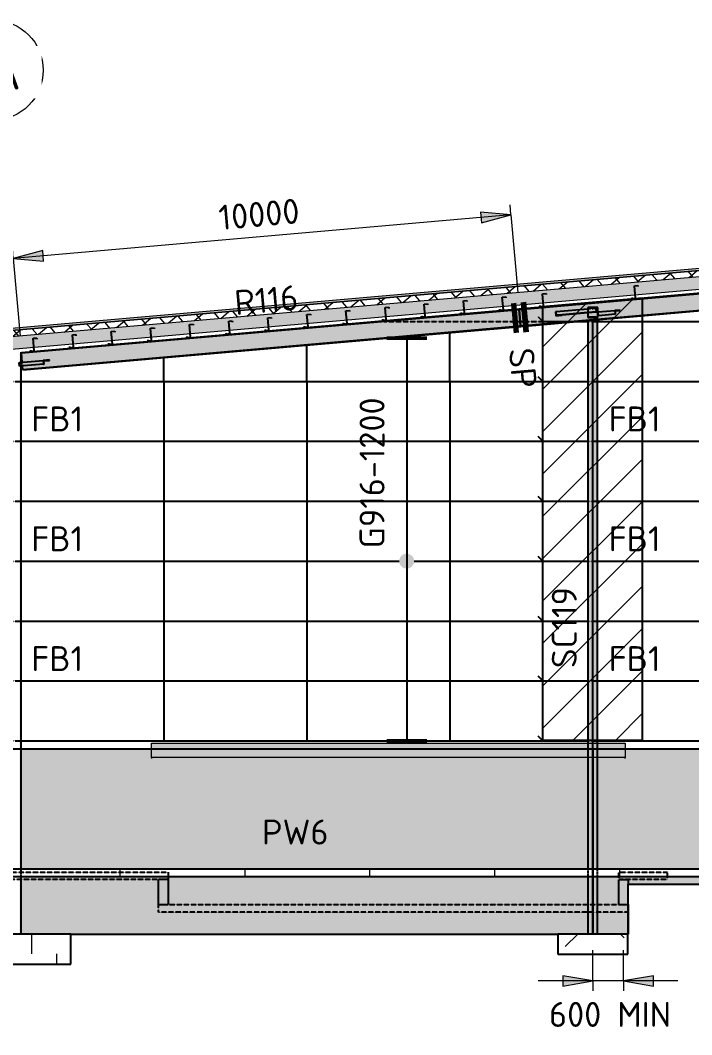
# Model space of a CAD drawing. Header units: millimetres. Extents: x 632 to 546626, y -3890 to 22200.
# Drawn here: x 22117 to 35557, y 1885 to 22200 of the extents above; entities that cross this region are included whole.
import ezdxf

# ---------------------------------------------------------------- set-up
doc = ezdxf.new("R2010")
doc.units = ezdxf.units.MM
for name, pattern in [('Dash', [7, 5, -2]), ('Hidden', [4, 3, -1]), ('Hidden Double', [7, 5, -2]), ('Hidden Half', [3, 2, -1])]:
    doc.linetypes.add(name, pattern=pattern)
for name, color, linetype, lineweight in [('A-010-D_DIM', 211, 'Continuous', 13), ('A-010-D_DIM-200', 211, 'Continuous', 13), ('A-010-M_LINE', 90, 'Continuous', 13), ('A-200-A_WALL', 211, 'Continuous', 18), ('A-200-H_WALL', 111, 'Continuous', 13), ('A-200-M_WALL_EXT', 113, 'Continuous', 13), ('A-200-MH_WALL', 110, 'Hidden', 13), ('A-230-H-FLOOR', 190, 'Continuous', 13), ('A-230-M_FLOOR', 192, 'Continuous', 13), ('A-230-MH_FLOOR', 190, 'Hidden Double', 13), ('A-270-M_ROOF', 132, 'Continuous', 13), ('S-160-M_FOUND', 171, 'Continuous', 13), ('S-160-MH_FOUND', 171, 'Hidden Half', 13), ('S-280-A_COLUMN', 171, 'Continuous', 18), ('S-280-A_STRUCT_FRAME', 2, 'Continuous', 18), ('S-280-M_COLUMN', 52, 'Continuous', 13), ('S-280-M_STRUCT_FRAME', 12, 'Continuous', 13), ('S-280-MH_COLUMN', 52, 'Hidden Half', 13), ('Z-000-T_TEXT', 131, 'Continuous', 25), ('Z-033_T_GRIDREF', 31, 'Continuous', 13), ('Z-060-M_DETAIL', 92, 'Continuous', 25), ('Z-230-A_LEVEL', 51, 'Continuous', 13)]:
    doc.layers.add(name, color=color, linetype=linetype, lineweight=lineweight)
doc.styles.add('ISOCPEUR_1', font='isocpeur.ttf', dxfattribs={"height": 700})
doc.styles.add('ISOCPEUR_2', font='isocpeur.ttf', dxfattribs={"height": 500})
doc.dimstyles.new('2_5___Arrow___Transparent', dxfattribs={"dimscale": 304.8, "dimtxt": 497.990588, "dimasz": 1.968504, "dimexe": 0.656168, "dimexo": 1.049869, "dimgap": 0.164042, "dimtad": 1, "dimdec": 0, "dimzin": 0, "dimdsep": 46, "dimtxsty": 'ISOCPEUR_2', "dimsah": 1, "dimcen": 0.09, "dimadec": 0, "dimazin": 0, "dimtfac": 1, "dimtdec": 4, "dimtix": 1, "dimtmove": 0, "dimatfit": 3, "dimfxl": 1, "dimtvp": 1, "dimtolj": 1, "dimtzin": 0, "dimlwd": 18, "dimlwe": 18, "dimarcsym": 2})
doc.dimstyles.new('2_5___Arrow___Transparent_1', dxfattribs={"dimscale": 304.8, "dimtxt": 497.990588, "dimasz": 1.968504, "dimexe": 0.656168, "dimexo": 1.049869, "dimgap": 0.164042, "dimtad": 1, "dimdec": 0, "dimzin": 0, "dimdsep": 46, "dimtxsty": 'ISOCPEUR_2', "dimsah": 1, "dimcen": 0.09, "dimadec": 0, "dimazin": 0, "dimtfac": 1, "dimtdec": 4, "dimtix": 1, "dimtmove": 2, "dimatfit": 3, "dimfxl": 1, "dimtvp": 1, "dimtolj": 1, "dimtzin": 0, "dimlwd": 18, "dimlwe": 18, "dimarcsym": 2})
pattern_1 = [(45, (4563344.5, 0), (-1414.214, 0), [750, -3000]), (45, (4564344.5, 1000), (-1414.214, 0), [750, -3000]), (45, (4565344.5, -300), (-1414.214, 0), [250, -2000]), (90, (4565344.53, 500), (-500, 500), [500, -2000]), (315, (4565344.5, 1000), (0, 2828.43), [500, -3000]), (0, (4564344.5, 1000), (2000, 2000), [300, -1000]), (0, (4561844.5, 2000), (2000, 2000), [300, -2000])]

# ---------------------------------------------------------------- blocks, each defined once
blk = doc.blocks.new('25021-APA-ZZ-ZZ-M3-AR-000001_V3_rvt-1-S6_501-SECTION A1')
at = {"layer": 'A-270-M_ROOF', "transparency": 33554432}
blk.add_hatch(color=9, dxfattribs=at).paths.add_polyline_path([(4578096, 15971), (4578096, 16011), (4558305, 17743), (4538514, 16011), (4538514, 15971), (4558305, 17703), (4577740, 16002)])
at = {"layer": 'A-270-M_ROOF', "lineweight": 5}
h = blk.add_hatch(dxfattribs=at)
h.set_pattern_fill('FP_5', angle=-135, style=0, pattern_type=2)
h.set_pattern_definition([(40, (4563344.53, 0.0007), (-192.8363, 229.8133), []), (130, (4563344.53, 0.0007), (-229.8133, -192.8363), [])])
h.paths.add_polyline_path([(4538514, 15851), (4558305, 17582), (4578096, 15851), (4578096, 15971), (4558305, 17703), (4538514, 15971)])
at = {"layer": 'A-270-M_ROOF', "lineweight": 5, "transparency": 33554432}
blk.add_hatch(color=254, dxfattribs=at).paths.add_polyline_path([(4538514, 15600), (4558305, 17331), (4578096, 15600), (4578096, 15851), (4558305, 17582), (4538514, 15851)])
h = blk.add_hatch(color=8, dxfattribs=at)
h.paths.add_polyline_path([(4550956, 7600), (4550956, 7723), (4550394, 7723), (4550394, 7600)])
h.paths.add_polyline_path([(4542179, 7600), (4550216, 7600), (4550216, 7723), (4541471, 7723), (4541471, 7600)])
at = {"layer": 'A-270-M_ROOF', "color": 53, "lineweight": 5}
for p, q in [((4558305, 17743), (4538514, 16011)), ((4558305, 17703), (4538514, 15971)), ((4538514, 15971), (4558305, 17703)), ((4538514, 15851), (4558305, 17582)), ((4538514, 15600), (4558305, 17331)), ((4541471, 7700), (4541471, 7723)), ((4541471, 7723), (4550956, 7723)), ((4541471, 7437), (4541471, 7723)), ((4550956, 7723), (4550956, 7701)), ((4550956, 7723), (4550956, 7437)), ((4550956, 7437), (4541471, 7437)), ((4541471, 7437), (4541471, 7414)), ((4550956, 7415), (4550956, 7437))]:
    blk.add_line(p, q, dxfattribs=at)
blk = doc.blocks.new('NRP_Framing-Steel-EA - RB725 - 75x75x8EA-4109985-S6_501-SECTION A1')
at = {"layer": 'S-280-M_STRUCT_FRAME', "linetype": 'Dash', "lineweight": 25}
for points in [[(4538831, 15270), (4539308, 15312), (4539301, 15386), (4538824, 15345)], [(4539308, 15312), (4539321, 15313), (4539315, 15380), (4539430, 15390), (4539429, 15398), (4539301, 15386)]]:
    blk.add_hatch(color=256, dxfattribs=at).paths.add_polyline_path(points)
at = {"layer": 'S-280-M_STRUCT_FRAME', "lineweight": 25}
for p, q in [((4538824, 15345), (4539301, 15386)), ((4538831, 15270), (4538824, 15345)), ((4539308, 15312), (4538831, 15270)), ((4539429, 15398), (4539301, 15386)), ((4539301, 15386), (4539308, 15312)), ((4539308, 15312), (4539321, 15313)), ((4539315, 15380), (4539430, 15390)), ((4539321, 15313), (4539315, 15380)), ((4539430, 15390), (4539429, 15398))]:
    blk.add_line(p, q, dxfattribs=at)
blk = doc.blocks.new('NRP_Framing-Steel-EA - RB725 - 75x75x8EA-3940237-S6_501-SECTION A1')
at = {"layer": 'S-280-M_STRUCT_FRAME', "linetype": 'Dash', "lineweight": 25}
for points in [[(4550414, 16359), (4550420, 16284), (4550753, 16313), (4550747, 16388)], [(4550753, 16313), (4550764, 16314), (4550758, 16381), (4550851, 16389), (4550850, 16397), (4550747, 16388)]]:
    blk.add_hatch(color=256, dxfattribs=at).paths.add_polyline_path(points)
at = {"layer": 'S-280-M_STRUCT_FRAME', "lineweight": 25}
for p, q in [((4550414, 16359), (4550747, 16388)), ((4550420, 16284), (4550414, 16359)), ((4550753, 16313), (4550420, 16284)), ((4550850, 16397), (4550747, 16388)), ((4550747, 16388), (4550753, 16313)), ((4550753, 16313), (4550764, 16314)), ((4550758, 16381), (4550851, 16389)), ((4550764, 16314), (4550758, 16381)), ((4550851, 16389), (4550850, 16397))]:
    blk.add_line(p, q, dxfattribs=at)
blk = doc.blocks.new('NRP_Column-Steel-UB - SC119 - 410UB53_7-3961515-S6_501-SECTION A1')
at = {"layer": 'S-280-M_COLUMN', "linetype": 'Hidden Half', "lineweight": 25}
for p, q in [((4550301, 16189), (4550301, 5200)), ((4550308, 5200), (4550308, 16189)), ((4550301, 5050), (4550301, 3900)), ((4550308, 3900), (4550308, 5050))]:
    blk.add_line(p, q, dxfattribs=at)
at = {"layer": 'S-280-MH_COLUMN', "lineweight": 25}
for p, q in [((4550301, 5200), (4550301, 5050)), ((4550308, 5050), (4550308, 5200))]:
    blk.add_line(p, q, dxfattribs=at)
blk = doc.blocks.new('NRP_Foundation-Pad Footing Fibre _v2_ - PF2 -2400 x 2000 x 600d-3893007-S6_501-SECTION A1')
at = {"layer": 'S-160-M_FOUND'}
h = blk.add_hatch(dxfattribs=at)
h.set_pattern_fill('FP_8', color=256, style=0, pattern_type=2)
h.set_pattern_definition(pattern_1)
h.paths.add_polyline_path([(4537456, 3300), (4539856, 3300), (4539856, 3900), (4537456, 3900)])
at = {"layer": 'S-160-M_FOUND', "lineweight": 25}
for p, q in [((4539856, 3900), (4537456, 3900)), ((4537456, 3900), (4537456, 3300)), ((4539856, 3300), (4539856, 3900)), ((4537456, 3300), (4539856, 3300))]:
    blk.add_line(p, q, dxfattribs=at)
blk = doc.blocks.new('NRP_Foundation-Pad Footing Fibre _v2_ - PF5 -1400 x 1400 x 400d-3893014-S6_501-SECTION A1')
at = {"layer": 'S-160-M_FOUND'}
h = blk.add_hatch(dxfattribs=at)
h.set_pattern_fill('FP_8', color=256, style=0, pattern_type=2)
h.set_pattern_definition(pattern_1)
h.paths.add_polyline_path([(4551005, 3900), (4549605, 3900), (4549605, 3500), (4551005, 3500)])
at = {"layer": 'S-160-M_FOUND', "lineweight": 25}
for p, q in [((4551005, 3900), (4549605, 3900)), ((4549605, 3900), (4549605, 3500)), ((4551005, 3500), (4551005, 3900)), ((4549605, 3500), (4551005, 3500))]:
    blk.add_line(p, q, dxfattribs=at)
blk = doc.blocks.new('NRP_Framing-Steel-EA - RB725 - 75x75x8EA-3940433-S6_501-SECTION A1')
at = {"layer": 'S-280-M_STRUCT_FRAME', "linetype": 'Dash', "lineweight": 25}
blk.add_hatch(color=256, dxfattribs=at).paths.add_polyline_path([(4549565, 16284), (4549693, 16296), (4549692, 16304), (4549578, 16294), (4549572, 16360), (4549558, 16359)])
h = blk.add_hatch(color=256, dxfattribs=at)
h.paths.add_polyline_path([(4549578, 16294), (4550205, 16348), (4550205, 16416), (4549572, 16360), (4549578, 16296)])
h.paths.add_polyline_path([(4550211, 16349), (4550266, 16354), (4550260, 16421), (4550211, 16416), (4550211, 16367)])
h = blk.add_hatch(color=256, dxfattribs=at)
h.paths.add_polyline_path([(4549693, 16296), (4550205, 16340), (4550205, 16348), (4549692, 16304)])
h.paths.add_polyline_path([(4550211, 16341), (4550381, 16356), (4550381, 16364), (4550211, 16349)])
at = {"layer": 'S-280-M_STRUCT_FRAME', "lineweight": 25}
for p, q in [((4549572, 16360), (4549558, 16359)), ((4549558, 16359), (4549565, 16284)), ((4549565, 16284), (4549693, 16296)), ((4550205, 16416), (4549572, 16360)), ((4549578, 16294), (4549572, 16360)), ((4549692, 16304), (4549578, 16294)), ((4550205, 16348), (4549692, 16304)), ((4549693, 16296), (4549692, 16304)), ((4550205, 16340), (4549693, 16296)), ((4550260, 16421), (4550211, 16416)), ((4550381, 16364), (4550211, 16349)), ((4550381, 16356), (4550211, 16341))]:
    blk.add_line(p, q, dxfattribs=at)
at = {"layer": 'S-280-M_STRUCT_FRAME', "linetype": 'Dash', "lineweight": 25}
for p, q in [((4550211, 16416), (4550205, 16416)), ((4550211, 16349), (4550205, 16348)), ((4550211, 16349), (4550205, 16348)), ((4550211, 16341), (4550205, 16340)), ((4550367, 16430), (4550260, 16421)), ((4550367, 16430), (4550373, 16363)), ((4550412, 16367), (4550381, 16364)), ((4550413, 16359), (4550381, 16356)), ((4550412, 16367), (4550413, 16359))]:
    blk.add_line(p, q, dxfattribs=at)
blk = doc.blocks.new('NRP_Framing-Steel-Purlin Z - P916 - EZ250-24-V11-S6_501-SECTION A1')
at = {"layer": 'S-280-M_STRUCT_FRAME', "color": 1, "lineweight": 25}
for p, q in [((4549301, 16723), (4549371, 16729)), ((4549301, 16723), (4549371, 16729)), ((4549322, 16474), (4549301, 16723)), ((4549322, 16474), (4549301, 16723)), ((4549371, 16729), (4549373, 16707)), ((4549371, 16729), (4549373, 16707)), ((4549245, 16489), (4549247, 16467)), ((4549245, 16489), (4549247, 16467)), ((4549247, 16467), (4549322, 16474)), ((4549247, 16467), (4549322, 16474)), ((4549312, 16599), (4549312, 16599))]:
    blk.add_line(p, q, dxfattribs=at)
at = {"layer": 'S-280-M_STRUCT_FRAME', "color": 1, "linetype": 'Dash', "lineweight": 25}
blk.add_line((4549312, 16599), (4549312, 16599), dxfattribs=at)
blk = doc.blocks.new('NRP_Framing-Steel-Purlin Z - P914 - EZ250-15-V14-S6_501-SECTION A1')
at = {"layer": 'S-280-M_STRUCT_FRAME', "color": 150, "lineweight": 25}
for p, q in [((4548495, 16653), (4548566, 16659)), ((4548495, 16653), (4548566, 16659)), ((4548566, 16659), (4548567, 16639)), ((4548566, 16659), (4548567, 16639)), ((4548517, 16403), (4548495, 16653)), ((4548517, 16403), (4548495, 16653)), ((4548506, 16528), (4548506, 16528)), ((4548439, 16416), (4548441, 16397)), ((4548439, 16416), (4548441, 16397)), ((4548441, 16397), (4548517, 16403)), ((4548441, 16397), (4548517, 16403))]:
    blk.add_line(p, q, dxfattribs=at)
at = {"layer": 'S-280-M_STRUCT_FRAME', "color": 150, "linetype": 'Dash', "lineweight": 25}
blk.add_line((4548506, 16528), (4548506, 16528), dxfattribs=at)
blk = doc.blocks.new('NRP_Framing-Steel-Purlin Z - G916 - EZ250-24-4078103-S6_501-SECTION A1')
at = {"layer": 'S-280-M_STRUCT_FRAME', "color": 1, "linetype": 'Dash', "lineweight": 25}
for p, q in [((4538455, 7769), (4538857, 7769)), ((4550216, 7769), (4550305, 7769))]:
    blk.add_line(p, q, dxfattribs=at)
at = {"layer": 'S-280-M_STRUCT_FRAME', "color": 1, "lineweight": 25}
blk.add_line((4538857, 7769), (4550216, 7769), dxfattribs=at)
blk = doc.blocks.new('NRP_Framing-Steel-Purlin Z - G915 - EZ250-19-V17-S6_501-SECTION A1')
at = {"layer": 'S-280-M_STRUCT_FRAME', "color": 92, "lineweight": 25}
for p, q in [((4549205, 7869), (4549305, 7769)), ((4549305, 7769), (4550216, 7769)), ((4550394, 7769), (4558216, 7769)), ((4558394, 7769), (4558904, 7769)), ((4558904, 7769), (4559004, 7669))]:
    blk.add_line(p, q, dxfattribs=at)
at = {"layer": 'S-280-M_STRUCT_FRAME', "color": 92, "linetype": 'Dash', "lineweight": 25}
for p, q in [((4550216, 7769), (4550394, 7769)), ((4558216, 7769), (4558394, 7769))]:
    blk.add_line(p, q, dxfattribs=at)
blk = doc.blocks.new('NRP_Framing-Steel-Purlin Z - G916 - EZ250-24-V19-S6_501-SECTION A1')
at = {"layer": 'S-280-M_STRUCT_FRAME', "color": 1, "lineweight": 25}
for p, q in [((4538445, 8969), (4538455, 8969)), ((4538857, 8969), (4550216, 8969))]:
    blk.add_line(p, q, dxfattribs=at)
at = {"layer": 'S-280-M_STRUCT_FRAME', "color": 1, "linetype": 'Dash', "lineweight": 25}
for p, q in [((4538455, 8969), (4538857, 8969)), ((4550216, 8969), (4550305, 8969))]:
    blk.add_line(p, q, dxfattribs=at)
blk = doc.blocks.new('NRP_Framing-Steel-Purlin Z - G916 - EZ250-24-V4-S6_501-SECTION A1')
at = {"layer": 'S-280-M_STRUCT_FRAME', "color": 1, "lineweight": 25}
for p, q in [((4538445, 11369), (4538455, 11369)), ((4538857, 11369), (4546431, 11369)), ((4546731, 11369), (4550216, 11369))]:
    blk.add_line(p, q, dxfattribs=at)
at = {"layer": 'S-280-M_STRUCT_FRAME', "color": 1, "linetype": 'Dash', "lineweight": 25}
for p, q in [((4538455, 11369), (4538857, 11369)), ((4550216, 11369), (4550305, 11369))]:
    blk.add_line(p, q, dxfattribs=at)
blk = doc.blocks.new('NRP_Framing-Steel-Purlin Z - G915 - EZ250-19-V5-S6_501-SECTION A1')
at = {"layer": 'S-280-M_STRUCT_FRAME', "color": 92, "lineweight": 25}
for p, q in [((4549205, 11469), (4549305, 11369)), ((4549305, 11369), (4550216, 11369)), ((4550394, 11369), (4555355, 11369)), ((4555655, 11369), (4558216, 11369)), ((4558394, 11369), (4558904, 11369)), ((4558904, 11369), (4559004, 11269))]:
    blk.add_line(p, q, dxfattribs=at)
at = {"layer": 'S-280-M_STRUCT_FRAME', "color": 92, "linetype": 'Dash', "lineweight": 25}
for p, q in [((4550216, 11369), (4550394, 11369)), ((4558216, 11369), (4558394, 11369))]:
    blk.add_line(p, q, dxfattribs=at)
blk = doc.blocks.new('NRP_Framing-Steel-Purlin Z - G916 - EZ250-24-V7-S6_501-SECTION A1')
at = {"layer": 'S-280-M_STRUCT_FRAME', "color": 1, "linetype": 'Dash', "lineweight": 25}
for p, q in [((4538455, 12569), (4538857, 12569)), ((4550216, 12569), (4550305, 12569))]:
    blk.add_line(p, q, dxfattribs=at)
at = {"layer": 'S-280-M_STRUCT_FRAME', "color": 1, "lineweight": 25}
blk.add_line((4538857, 12569), (4550216, 12569), dxfattribs=at)
blk = doc.blocks.new('NRP_Framing-Steel-Purlin Z - G916 - EZ250-24-4074225-S6_501-SECTION A1')
at = {"layer": 'S-280-M_STRUCT_FRAME', "color": 1, "linetype": 'Dash', "lineweight": 25}
for p, q in [((4546131, 16169), (4549875, 16169)), ((4549876, 16169), (4549986, 16169)), ((4550216, 16169), (4550305, 16169))]:
    blk.add_line(p, q, dxfattribs=at)
at = {"layer": 'S-280-M_STRUCT_FRAME', "color": 1, "lineweight": 25}
blk.add_line((4549987, 16169), (4550216, 16169), dxfattribs=at)
blk = doc.blocks.new('NRP_Framing-Steel-Purlin Z - G915 - EZ250-19-V9-S6_501-SECTION A1')
at = {"layer": 'S-280-M_STRUCT_FRAME', "color": 92, "linetype": 'Dash', "lineweight": 25}
for p, q in [((4549205, 16269), (4549305, 16169)), ((4549305, 16169), (4549875, 16169)), ((4549876, 16169), (4549986, 16169)), ((4550216, 16169), (4550394, 16169)), ((4558216, 16169), (4558394, 16169))]:
    blk.add_line(p, q, dxfattribs=at)
at = {"layer": 'S-280-M_STRUCT_FRAME', "color": 92, "lineweight": 25}
for p, q in [((4549987, 16169), (4550216, 16169)), ((4550394, 16169), (4558216, 16169)), ((4558394, 16169), (4558904, 16169)), ((4558904, 16169), (4559004, 16069))]:
    blk.add_line(p, q, dxfattribs=at)
blk = doc.blocks.new('NRP_Extent _v2_ - 1-200-4074649-S6_501-SECTION A1')
at = {"layer": 'Z-060-M_DETAIL'}
blk.add_hatch(color=256, dxfattribs=at).paths.add_polyline_path([(4546581, 11219), (4546620, 11224), (4546656, 11239), (4546687, 11263), (4546711, 11294), (4546726, 11330), (4546731, 11369), (4546726, 11408), (4546711, 11444), (4546687, 11475), (4546656, 11499), (4546620, 11514), (4546581, 11519), (4546542, 11514), (4546506, 11499), (4546475, 11475), (4546451, 11444), (4546436, 11408), (4546431, 11369), (4546436, 11330), (4546451, 11294), (4546475, 11263), (4546506, 11239), (4546542, 11224)])
at = {"layer": 'Z-060-M_DETAIL', "lineweight": 50}
for p, q in [((4546181, 15836), (4546981, 15836)), ((4546181, 7768), (4546981, 7768))]:
    blk.add_line(p, q, dxfattribs=at)
at = {"layer": 'Z-060-M_DETAIL'}
blk.add_line((4546581, 15836), (4546581, 7768), dxfattribs=at)
blk = doc.blocks.new('NRP_Bridging Plan _v2_ - 3 Rows-4075368-S6_501-SECTION A1')
at = {"layer": 'Z-060-M_DETAIL', "linetype": 'Hidden'}
for p, q in [((4541719, 14969), (4541719, 7769)), ((4544581, 14969), (4544581, 7769)), ((4547443, 14969), (4547443, 7769))]:
    blk.add_line(p, q, dxfattribs=at)
blk = doc.blocks.new('Grid - NRP_Grid-Head-320187-S6_501-SECTION A1')
at = {"layer": 'Z-033_T_GRIDREF'}
blk.add_circle((4578305, 21200), 1000, dxfattribs=at)
blk = doc.blocks.new('DIMBLOCK1-S6_501-SECTION A1')
at = {"layer": 'A-010-D_DIM-200', "lineweight": 18}
for points in [[(31938, 18302), (31331, 18355), (31350, 18145)], [(21976, 17431), (22583, 17378), (22565, 17588)]]:
    blk.add_hatch(color=256, dxfattribs=at).paths.add_polyline_path(points)
for p, q in [((31938, 18302), (31921, 18501)), ((31938, 18302), (21976, 17431)), ((31938, 18302), (31331, 18355)), ((31331, 18355), (31350, 18145)), ((31350, 18145), (31938, 18302)), ((31938, 18302), (32074, 16747)), ((21976, 17431), (21959, 17630)), ((22565, 17588), (21976, 17431)), ((22583, 17378), (22565, 17588)), ((21976, 17431), (22583, 17378)), ((21976, 17431), (22112, 15875))]:
    blk.add_line(p, q, dxfattribs=at)
at = {"layer": 'A-010-D_DIM-200', "color": 0, "lineweight": 18, "insert": (26066, 18494), "char_height": 500, "width": 1999.62, "attachment_point": 1, "rotation": 5, "line_spacing_factor": 1.149209, "style": 'ISOCPEUR_2'}
blk.add_mtext('10000', dxfattribs=at)
blk = doc.blocks.new('NRP_Splice _v3_ - NRP_Splice-3209833-S6_501-SECTION A1')
at = {"layer": 'Z-000-T_TEXT', "lineweight": 70}
for p, q in [((4548721, 16536), (4548774, 15938)), ((4548721, 16536), (4548774, 15938)), ((4548921, 16553), (4548973, 15956)), ((4548973, 15956), (4548921, 16553))]:
    blk.add_line(p, q, dxfattribs=at)
blk = doc.blocks.new('DIMBLOCK3-S6_501-SECTION A1')
at = {"layer": 'A-010-D_DIM-200', "lineweight": 18}
for points in [[(33575, 2961), (32975, 3067), (32975, 2855)], [(34190, 2961), (34790, 2855), (34790, 3067)]]:
    blk.add_hatch(color=256, dxfattribs=at).paths.add_polyline_path(points)
for p, q in [((33575, 2961), (33575, 3580)), ((34190, 2961), (34190, 3580)), ((33575, 2961), (32975, 3067)), ((32975, 3067), (32975, 2855)), ((34790, 3067), (34190, 2961)), ((34790, 2855), (34790, 3067)), ((35279, 2961), (32486, 2961)), ((32975, 2855), (33575, 2961)), ((33575, 2961), (33575, 2761)), ((34190, 2961), (34790, 2855)), ((34190, 2961), (34190, 2761))]:
    blk.add_line(p, q, dxfattribs=at)
at = {"layer": 'A-010-D_DIM-200', "color": 0, "lineweight": 18, "insert": (32700, 2541), "char_height": 500, "width": 2838.55, "attachment_point": 1, "line_spacing_factor": 1.149209, "style": 'ISOCPEUR_2'}
blk.add_mtext('600 MIN', dxfattribs=at)
blk = doc.blocks.new('NRP_Fly Brace BN - FB1-4028766-S6_501-SECTION A1')
at = {"layer": 'Z-000-T_TEXT'}
blk.add_line((4538847, 8969), (4539847, 8969), dxfattribs=at)
at = {"layer": 'Z-000-T_TEXT', "lineweight": 13, "insert": (4539068, 9666), "char_height": 500, "width": 1218.57, "attachment_point": 1, "style": 'ISOCPEUR_2'}
blk.add_mtext('FB1', dxfattribs=at)

msp = doc.modelspace()

# ---------------------------------------------------------------- hatches: boundary and pattern name
at = {"layer": 'A-200-H_WALL'}
h = msp.add_hatch(color=256, dxfattribs=at)
h.paths.add_polyline_path([(32875.4, 3900), (33486.4, 3900), (33486.4, 5050), (22128, 5049.7), (22128, 3900), (30825.2, 3900)])
h.paths.add_polyline_path([(25450.1, 5200), (33486.4, 5200), (33486.4, 7600), (22128, 7600), (22128, 5200), (22762.5, 5200)])
h = msp.add_hatch(color=256, dxfattribs=at)
h.paths.add_polyline_path([(34285.1, 3900), (34285.1, 4900), (41486.4, 4900), (41486.4, 5050), (33664.4, 5050), (33664.4, 3900), (34275.4, 3900)])
h.paths.add_polyline_path([(34531.8, 5200), (41486.4, 5200), (41486.4, 6483.1), (36505.3, 7600), (33664.4, 7600), (33664.4, 5200), (34285.1, 5200)])
at = {"layer": 'A-230-H-FLOOR'}
h = msp.add_hatch(dxfattribs=at)
h.set_pattern_fill('FP_8', color=256, style=0, pattern_type=2)
h.set_pattern_definition([(45, (46615.3, 0), (-1414.214, 0), [750, -3000]), (45, (47615.3, 1000), (-1414.214, 0), [750, -3000]), (45, (48615.3, -300), (-1414.214, 0), [250, -2000]), (90, (48615.3, 500), (-500, 500), [500, -2000]), (315, (48615.3, 1000), (0, 2828.43), [500, -3000]), (0, (47615.3, 1000), (2000, 2000), [300, -1000]), (0, (45115.3, 2000), (2000, 2000), [300, -2000])])
h.paths.add_polyline_path([(60388.1, 5050), (61425.4, 5050), (61425.4, 5200), (21725.4, 5200), (21725.4, 5050), (57700.6, 5050)])
at = {"layer": 'S-280-M_COLUMN', "lineweight": 5}
h = msp.add_hatch(color=256, dxfattribs=at)
h.paths.add_polyline_path([(33486.4, 3900), (33664.4, 3900), (33664.4, 5050), (33486.4, 5050)])
h.paths.add_polyline_path([(33486.4, 5200), (33664.4, 5200), (33664.4, 16188.7), (33486.4, 16188.7), (33486.4, 10600)])
h = msp.add_hatch(color=256, dxfattribs=at)
h.paths.add_polyline_path([(22111.4, 3900), (22117.1, 3900), (22115.1, 5050), (22105.7, 5049.7), (22105.7, 3900)])
h.paths.add_polyline_path([(22115.5, 5200), (22117.1, 5200), (22115.5, 15271.2), (22105.7, 15270), (22105.7, 5200), (22115.1, 5200)])
h.paths.add_polyline_path([(22105.7, 15345.6), (22117.1, 15346.6), (22115.5, 15532.3), (22105.7, 15532.3), (22105.7, 15386.4)])
h = msp.add_hatch(color=256, dxfattribs=at)
h.paths.add_polyline_path([(22128, 3900), (22128, 5050), (22117.1, 5049.7), (22117.1, 3900)])
h.paths.add_polyline_path([(22128, 5200), (22128, 15272.3), (22117.1, 15270), (22117.1, 5200)])
h.paths.add_polyline_path([(22117.1, 15346.6), (22128, 15347.6), (22128, 15532.3), (22117.1, 15532.3), (22117.1, 15386.4)])
at = {"layer": 'S-280-M_STRUCT_FRAME', "lineweight": 5}
for points in [[(32103.7, 16411.4), (41575.4, 17240), (41575.3, 17249.8), (32102.9, 16421)], [(32133.6, 16070.4), (41575.4, 16896.4), (41575.3, 16906.2), (32132.7, 16080)], [(22140.5, 15539.7), (32103.4, 16411.3), (32102.6, 16421), (22139.6, 15549.4)], [(22169.4, 15208.4), (32132.4, 16080), (32102.9, 16411.3), (22140.5, 15539.7), (22157, 15350.1), (22699.9, 15397.6), (22699.9, 15389.6), (22586.3, 15379.6), (22592.1, 15312.9), (22163.6, 15275.4), (22168, 15225.3)], [(22170.3, 15198.7), (32133.2, 16070.3), (32132.4, 16080), (22169.4, 15208.4)]]:
    msp.add_hatch(color=256, dxfattribs=at).paths.add_polyline_path(points)
h = msp.add_hatch(color=256, dxfattribs=at)
h.paths.add_polyline_path([(32132.7, 16080), (41575.4, 16906.2), (41575.3, 16949.8), (41475.1, 16949.8), (41475.1, 17149.8), (41575.4, 17149.8), (41575.3, 17240), (32103.7, 16411.4)])
h.paths.add_polyline_path([(33481.4, 16249.9), (33475.4, 16249.9), (33475.4, 16340.4), (32835.7, 16284.4), (32829.1, 16359.1), (33475.4, 16415.6), (33475.4, 16449.9), (33675.4, 16449.9), (33675.4, 16249.9), (33486.4, 16249.9)])
h.paths.add_polyline_path([(33486.4, 16255.9), (33669.4, 16255.9), (33669.4, 16443.9), (33481.4, 16443.9), (33481.4, 16416.2), (33531.1, 16420.5), (33537, 16353.8), (33651.3, 16363.8), (33652, 16355.8), (33481.4, 16340.9), (33481.4, 16255.9)])
h.paths.add_polyline_path([(33691, 16283.9), (33684.4, 16358.6), (34120.7, 16396.8), (34120.7, 16388.8), (34029, 16380.8), (34034.9, 16314), (34017.3, 16312.5)])
h.paths.add_polyline_path([(41575.4, 16955.8), (41575.3, 17143.8), (41481.1, 17143.8), (41481.1, 16955.8), (41575.3, 16955.8)])
h.paths.add_polyline_path([(41065, 17004.4), (41058.4, 17079.1), (41411.3, 17109.9), (41417.2, 17043.2), (41465.4, 17047.4), (41466.1, 17039.5), (41069.4, 17004.7)])
h = msp.add_hatch(color=256, dxfattribs=at)
h.paths.add_polyline_path([(33675.4, 16249.9), (33675.4, 16449.9), (33475.4, 16449.9), (33475.4, 16249.9)])
h.paths.add_polyline_path([(33481.4, 16255.9), (33481.4, 16443.9), (33669.4, 16443.9), (33669.4, 16255.9)])
at = {"layer": 'Z-060-M_DETAIL', "lineweight": 18}
h = msp.add_hatch(dxfattribs=at)
h.set_pattern_fill('FP_11', color=8, style=0, pattern_type=2)
h.set_pattern_definition([(45, (46615.3, 0), (-424.264, 424.264), [])])
h.paths.add_polyline_path([(34572.6, 7784.5), (34572.6, 16637.1), (32572.6, 16462.1), (32572.6, 7784.5)])

# ---------------------------------------------------------------- linework, layer by layer
at = {"layer": 'A-010-M_LINE', "lineweight": 25}
for p, q in [((34572.6, 16637.1), (32572.6, 16462.1)), ((32572.6, 16462.1), (32572.6, 7784.5)), ((34572.6, 7784.5), (34572.6, 16637.1)), ((32102.6, 16421), (32102, 16427.9)), ((22140.7, 15549.5), (22140.1, 15556.3)), ((32572.6, 7784.5), (34572.6, 7784.5))]:
    msp.add_line(p, q, dxfattribs=at)
at = {"layer": 'A-010-M_LINE', "linetype": 'Hidden', "lineweight": 25}
for p, q in [((30713.5, 14968.7), (30713.5, 15955.9)), ((27851.7, 14968.7), (27851.7, 15679.8)), ((24989.8, 14968.7), (24989.8, 15429.4))]:
    msp.add_line(p, q, dxfattribs=at)
at = {"layer": 'A-200-M_WALL_EXT', "lineweight": 25}
for p, q in [((33486.4, 7600), (22128, 7600)), ((36505.3, 7600), (33664.4, 7600)), ((34285.1, 3900), (34285.1, 4900)), ((34285.1, 4900), (40875.4, 4900)), ((34285.2, 4490), (34285.2, 4490)), ((23126.7, 3900), (32875.4, 3900)), ((34275.4, 3900), (34285.1, 3900))]:
    msp.add_line(p, q, dxfattribs=at)
at = {"layer": 'A-200-MH_WALL', "lineweight": 25}
for p, q in [((22127.9, 7600), (21725.4, 7600)), ((33575.4, 7600), (33486.4, 7600)), ((33664.3, 7600), (33575.4, 7600)), ((33575.4, 7600), (33575.4, 3900)), ((33575.4, 3900), (33575.4, 7600)), ((24885.1, 4490), (24885.1, 4990)), ((25075.1, 4990), (24885.1, 4990)), ((25075.2, 4990), (25075.1, 4990)), ((25075.1, 4990), (25075.1, 4490)), ((34095.1, 4490), (34095.1, 4990)), ((34095.1, 4990), (34285.1, 4990)), ((34285.1, 4990), (34285.1, 4900)), ((24885.1, 4490), (25075.2, 4490)), ((34095.1, 4490), (34285.2, 4490)), ((34285.1, 4490), (34285.1, 3900))]:
    msp.add_line(p, q, dxfattribs=at)
at = {"layer": 'A-230-M_FLOOR', "lineweight": 25}
for p, q in [((61425.4, 5200), (21725.4, 5200)), ((21725.4, 5050), (61425.4, 5050)), ((34285.1, 4490), (34285.2, 4490)), ((34285.2, 4340), (34285.1, 4340))]:
    msp.add_line(p, q, dxfattribs=at)
at = {"layer": 'A-230-MH_FLOOR', "lineweight": 25}
for p, q in [((21575.4, 5140), (25075.2, 5140)), ((25075.1, 5140), (25075.1, 4990)), ((34095.1, 5140), (35075.4, 5140)), ((34095.1, 4990), (34095.1, 5140)), ((35075.4, 4990), (35075.4, 5140)), ((25075.2, 4990), (21575.4, 4990)), ((35075.4, 4990), (34095.1, 4990)), ((24885.1, 4490), (34285.2, 4490)), ((24885.1, 4340), (24885.1, 4490)), ((34285.1, 4490), (34285.1, 4340)), ((34285.2, 4340), (24885.1, 4340))]:
    msp.add_line(p, q, dxfattribs=at)
at = {"layer": 'S-280-M_COLUMN', "lineweight": 25}
for p, q in [((33486.4, 5200), (33486.4, 16188.7)), ((33664.4, 16188.7), (33486.4, 16188.7)), ((33664.4, 16188.7), (33664.4, 5200)), ((22128, 15532.3), (22117.1, 15532.3)), ((22128, 15532.3), (22128, 15347.6)), ((22128, 15272.3), (22128, 5200)), ((22128, 5049.7), (22128, 3900)), ((33486.4, 3900), (33486.4, 5050)), ((33664.4, 5050), (33664.4, 3900))]:
    msp.add_line(p, q, dxfattribs=at)
at = {"layer": 'S-280-M_STRUCT_FRAME', "lineweight": 25}
for p, q in [((32102.9, 16421), (41575.4, 17249.8)), ((32103.7, 16411.4), (41575.4, 17240)), ((32132.7, 16080), (41575.4, 16906.2)), ((33486.9, 16188.8), (41486.3, 16888.6)), ((22139.6, 15549.4), (32102.6, 16421)), ((22140.5, 15539.7), (32103.4, 16411.3)), ((32102.6, 16421), (32103.4, 16411.3)), ((32103.7, 16411.4), (32102.9, 16421)), ((32103.4, 16411.3), (32132.4, 16080)), ((32132.7, 16080), (32103.7, 16411.4)), ((33675.4, 16449.9), (33475.4, 16449.9)), ((33475.4, 16449.9), (33475.4, 16249.9)), ((33481.4, 16443.9), (33669.4, 16443.9)), ((33481.4, 16255.9), (33481.4, 16443.9)), ((33669.4, 16255.9), (33481.4, 16255.9)), ((33669.4, 16443.9), (33669.4, 16255.9)), ((33675.4, 16249.9), (33675.4, 16449.9)), ((22169.4, 15208.4), (32132.4, 16080)), ((22170.3, 15198.7), (32133.2, 16070.3)), ((32132.4, 16080), (32133.2, 16070.3)), ((32133.6, 16070.4), (32132.7, 16080)), ((32133.6, 16070.4), (33486.3, 16188.7)), ((33475.4, 16249.9), (33675.4, 16249.9)), ((22140.5, 15539.7), (22139.6, 15549.4)), ((22157, 15350.1), (22140.5, 15539.7)), ((22169.4, 15208.4), (22163.6, 15275.4)), ((22170.3, 15198.7), (22169.4, 15208.4))]:
    msp.add_line(p, q, dxfattribs=at)
at = {"layer": 'S-280-M_STRUCT_FRAME', "linetype": 'Dash', "lineweight": 25}
msp.add_line((22163.6, 15275.5), (22157, 15350.1), dxfattribs=at)
at = {"layer": 'S-280-MH_COLUMN', "lineweight": 25}
for p, q in [((22128, 15347.5), (22128, 15272.3)), ((22128, 5200), (22128, 5049.8)), ((33486.4, 5050), (33486.4, 5200)), ((33664.4, 5200), (33664.4, 5050))]:
    msp.add_line(p, q, dxfattribs=at)
at = {"layer": 'Z-230-A_LEVEL'}
msp.add_line((14955.7, 5200), (68195.1, 5200), dxfattribs=at)

# ---------------------------------------------------------------- block references
at = {"lineweight": 5}
msp.add_blockref('25021-APA-ZZ-ZZ-M3-AR-000001_V3_rvt-1-S6_501-SECTION A1', (-4516729.2, 0), dxfattribs=at)
at = {"layer": 'S-160-MH_FOUND', "lineweight": 25}
for name in ['NRP_Foundation-Pad Footing Fibre _v2_ - PF2 -2400 x 2000 x 600d-3893007-S6_501-SECTION A1', 'NRP_Foundation-Pad Footing Fibre _v2_ - PF5 -1400 x 1400 x 400d-3893014-S6_501-SECTION A1']:
    msp.add_blockref(name, (-4516729.2, 0), dxfattribs=at)
at = {"layer": 'S-280-M_STRUCT_FRAME', "color": 1, "linetype": 'Dash', "lineweight": 25}
for p in [(-4514891.8, 160.8), (-4516729.2, 0), (-4518314.6, -138.7), (-4521445.4, -412.6), (-4519880, -275.7), (-4523010.9, -549.6), (-4526141.7, -823.5), (-4524576.3, -686.5), (-4526924.4, -892)]:
    msp.add_blockref('NRP_Framing-Steel-Purlin Z - P916 - EZ250-24-V11-S6_501-SECTION A1', p, dxfattribs=at)
at = {"layer": 'S-280-M_STRUCT_FRAME', "color": 150, "linetype": 'Dash', "lineweight": 25}
for p in [(-4516729.2, 0), (-4518294.7, -137), (-4519860.1, -273.9), (-4522990.9, -547.8), (-4521425.5, -410.9), (-4524556.3, -684.8)]:
    msp.add_blockref('NRP_Framing-Steel-Purlin Z - P914 - EZ250-15-V14-S6_501-SECTION A1', p, dxfattribs=at)
at = {"layer": 'S-280-M_STRUCT_FRAME', "color": 92, "lineweight": 25}
for name, p in [('NRP_Framing-Steel-Purlin Z - G915 - EZ250-19-V9-S6_501-SECTION A1', (-4516729.2, 0)), ('NRP_Framing-Steel-Purlin Z - G915 - EZ250-19-V17-S6_501-SECTION A1', (-4516729.2, 7200)), ('NRP_Framing-Steel-Purlin Z - G915 - EZ250-19-V17-S6_501-SECTION A1', (-4516729.2, 6000)), ('NRP_Framing-Steel-Purlin Z - G915 - EZ250-19-V17-S6_501-SECTION A1', (-4516729.2, 4800)), ('NRP_Framing-Steel-Purlin Z - G915 - EZ250-19-V5-S6_501-SECTION A1', (-4516729.2, 0)), ('NRP_Framing-Steel-Purlin Z - G915 - EZ250-19-V17-S6_501-SECTION A1', (-4516729.2, 2400)), ('NRP_Framing-Steel-Purlin Z - G915 - EZ250-19-V17-S6_501-SECTION A1', (-4516729.2, 1200)), ('NRP_Framing-Steel-Purlin Z - G915 - EZ250-19-V17-S6_501-SECTION A1', (-4516729.2, 0))]:
    msp.add_blockref(name, p, dxfattribs=at)
at = {"layer": 'S-280-M_STRUCT_FRAME', "linetype": 'Dash', "lineweight": 25}
msp.add_blockref('NRP_Framing-Steel-EA - RB725 - 75x75x8EA-3940433-S6_501-SECTION A1', (-4516729.2, 0), dxfattribs=at)
at = {"layer": 'S-280-M_STRUCT_FRAME', "lineweight": 25}
for name in ['NRP_Framing-Steel-EA - RB725 - 75x75x8EA-3940237-S6_501-SECTION A1', 'NRP_Framing-Steel-EA - RB725 - 75x75x8EA-4109985-S6_501-SECTION A1']:
    msp.add_blockref(name, (-4516729.2, 0), dxfattribs=at)
at = {"layer": 'S-280-M_STRUCT_FRAME', "color": 1, "lineweight": 25}
for name, p in [('NRP_Framing-Steel-Purlin Z - G916 - EZ250-24-4074225-S6_501-SECTION A1', (-4516729.2, 0)), ('NRP_Framing-Steel-Purlin Z - G916 - EZ250-24-V19-S6_501-SECTION A1', (-4516729.2, 6000)), ('NRP_Framing-Steel-Purlin Z - G916 - EZ250-24-V19-S6_501-SECTION A1', (-4516729.2, 4800)), ('NRP_Framing-Steel-Purlin Z - G916 - EZ250-24-V7-S6_501-SECTION A1', (-4516729.2, 0)), ('NRP_Framing-Steel-Purlin Z - G916 - EZ250-24-V4-S6_501-SECTION A1', (-4516729.2, 0)), ('NRP_Framing-Steel-Purlin Z - G916 - EZ250-24-V19-S6_501-SECTION A1', (-4516729.2, 1200)), ('NRP_Framing-Steel-Purlin Z - G916 - EZ250-24-V19-S6_501-SECTION A1', (-4516729.2, 0)), ('NRP_Framing-Steel-Purlin Z - G916 - EZ250-24-4078103-S6_501-SECTION A1', (-4516729.2, 0))]:
    msp.add_blockref(name, p, dxfattribs=at)
at = {"layer": 'S-280-MH_COLUMN', "lineweight": 25}
msp.add_blockref('NRP_Column-Steel-UB - SC119 - 410UB53_7-3961515-S6_501-SECTION A1', (-4516729.2, 0), dxfattribs=at)
at = {"layer": 'Z-000-T_TEXT', "lineweight": 70}
msp.add_blockref('NRP_Splice _v3_ - NRP_Splice-3209833-S6_501-SECTION A1', (-4516729.2, 0), dxfattribs=at)
at = {"layer": 'Z-000-T_TEXT', "lineweight": 13}
for p in [(-4516729.2, 4800), (-4505171, 4800), (-4516729.2, 2400), (-4505171, 2400), (-4516729.2, 0), (-4505171, 0)]:
    msp.add_blockref('NRP_Fly Brace BN - FB1-4028766-S6_501-SECTION A1', p, dxfattribs=at)
at = {"layer": 'Z-033_T_GRIDREF'}
msp.add_blockref('Grid - NRP_Grid-Head-320187-S6_501-SECTION A1', (-4556729.2, 0), dxfattribs=at)
at = {"layer": 'Z-060-M_DETAIL'}
msp.add_blockref('NRP_Extent _v2_ - 1-200-4074649-S6_501-SECTION A1', (-4516729.2, 0), dxfattribs=at)
at = {"layer": 'Z-060-M_DETAIL', "linetype": 'Hidden'}
msp.add_blockref('NRP_Bridging Plan _v2_ - 3 Rows-4075368-S6_501-SECTION A1', (-4516729.2, 0), dxfattribs=at)

# ---------------------------------------------------------------- texts
at = {"layer": 'A-200-A_WALL', "lineweight": 13, "insert": (26954.8, 6193.1), "char_height": 500, "width": 1587.341, "attachment_point": 1, "style": 'ISOCPEUR_2'}
msp.add_mtext('PW6', dxfattribs=at)
at = {"layer": 'S-280-A_COLUMN', "lineweight": 13, "insert": (32755.9, 9226.5), "char_height": 500, "width": 1956.117, "attachment_point": 1, "rotation": 90, "style": 'ISOCPEUR_2'}
msp.add_mtext('SC119', dxfattribs=at)
at = {"layer": 'S-280-A_STRUCT_FRAME', "lineweight": 13, "char_height": 500, "attachment_point": 1, "style": 'ISOCPEUR_2'}
for s, insert, width, rotation in [('R116', (26383.6, 16791.2), 1523.206, 5), ('G916-1200', (28908.3, 11625.3), 3687.762, 90)]:
    msp.add_mtext(s, dxfattribs=dict(at, insert=insert, width=width, rotation=rotation))
at = {"layer": 'Z-000-T_TEXT', "insert": (32391.7, 15660.3), "char_height": 500, "width": 962.025, "attachment_point": 1, "rotation": 275, "style": 'ISOCPEUR_2'}
msp.add_mtext('SP', dxfattribs=at)

# ---------------------------------------------------------------- dimensions: what is measured, and where the dimension line sits
at = {"layer": 'A-010-D_DIM', "lineweight": 18}
dim = msp.add_linear_dim(base=(21976.1, 17430.7), p1=(32102, 16427.9), p2=(22140.1, 15556.3), angle=5, dimstyle='2_5___Arrow___Transparent', override={"dimpost": '<>', "dimfxl": 10000}, dxfattribs=at)
dim.commit()
dim.dimension.update_dxf_attribs({"geometry": 'DIMBLOCK1-S6_501-SECTION A1', "text_midpoint": (26930.9, 18165.3)})
dim = msp.add_linear_dim(base=(33575.4, 2960.8), p1=(34190.1, 3900), p2=(33575.4, 3900), text='600 MIN', dimstyle='2_5___Arrow___Transparent_1', override={"dimpost": '<>', "dimfxl": 614.744502}, dxfattribs=at)
dim.commit()
dim.dimension.update_dxf_attribs({"geometry": 'DIMBLOCK3-S6_501-SECTION A1', "text_midpoint": (34119.3, 2207.6), "dimtype": 160})

# ---------------------------------------------------------------- next in the draw order: texts
at = {"layer": 'Z-033_T_GRIDREF', "insert": (21006.1, 21512.1), "char_height": 700, "width": 1362.869, "attachment_point": 1, "style": 'ISOCPEUR_1', "bg_fill": 3, "box_fill_scale": 1.25, "bg_fill_color": 256, "bg_fill_true_color": 13158600, "bg_fill_transparency": 0}
msp.add_mtext('3A', dxfattribs=at)

doc.saveas('drawing.dxf')
